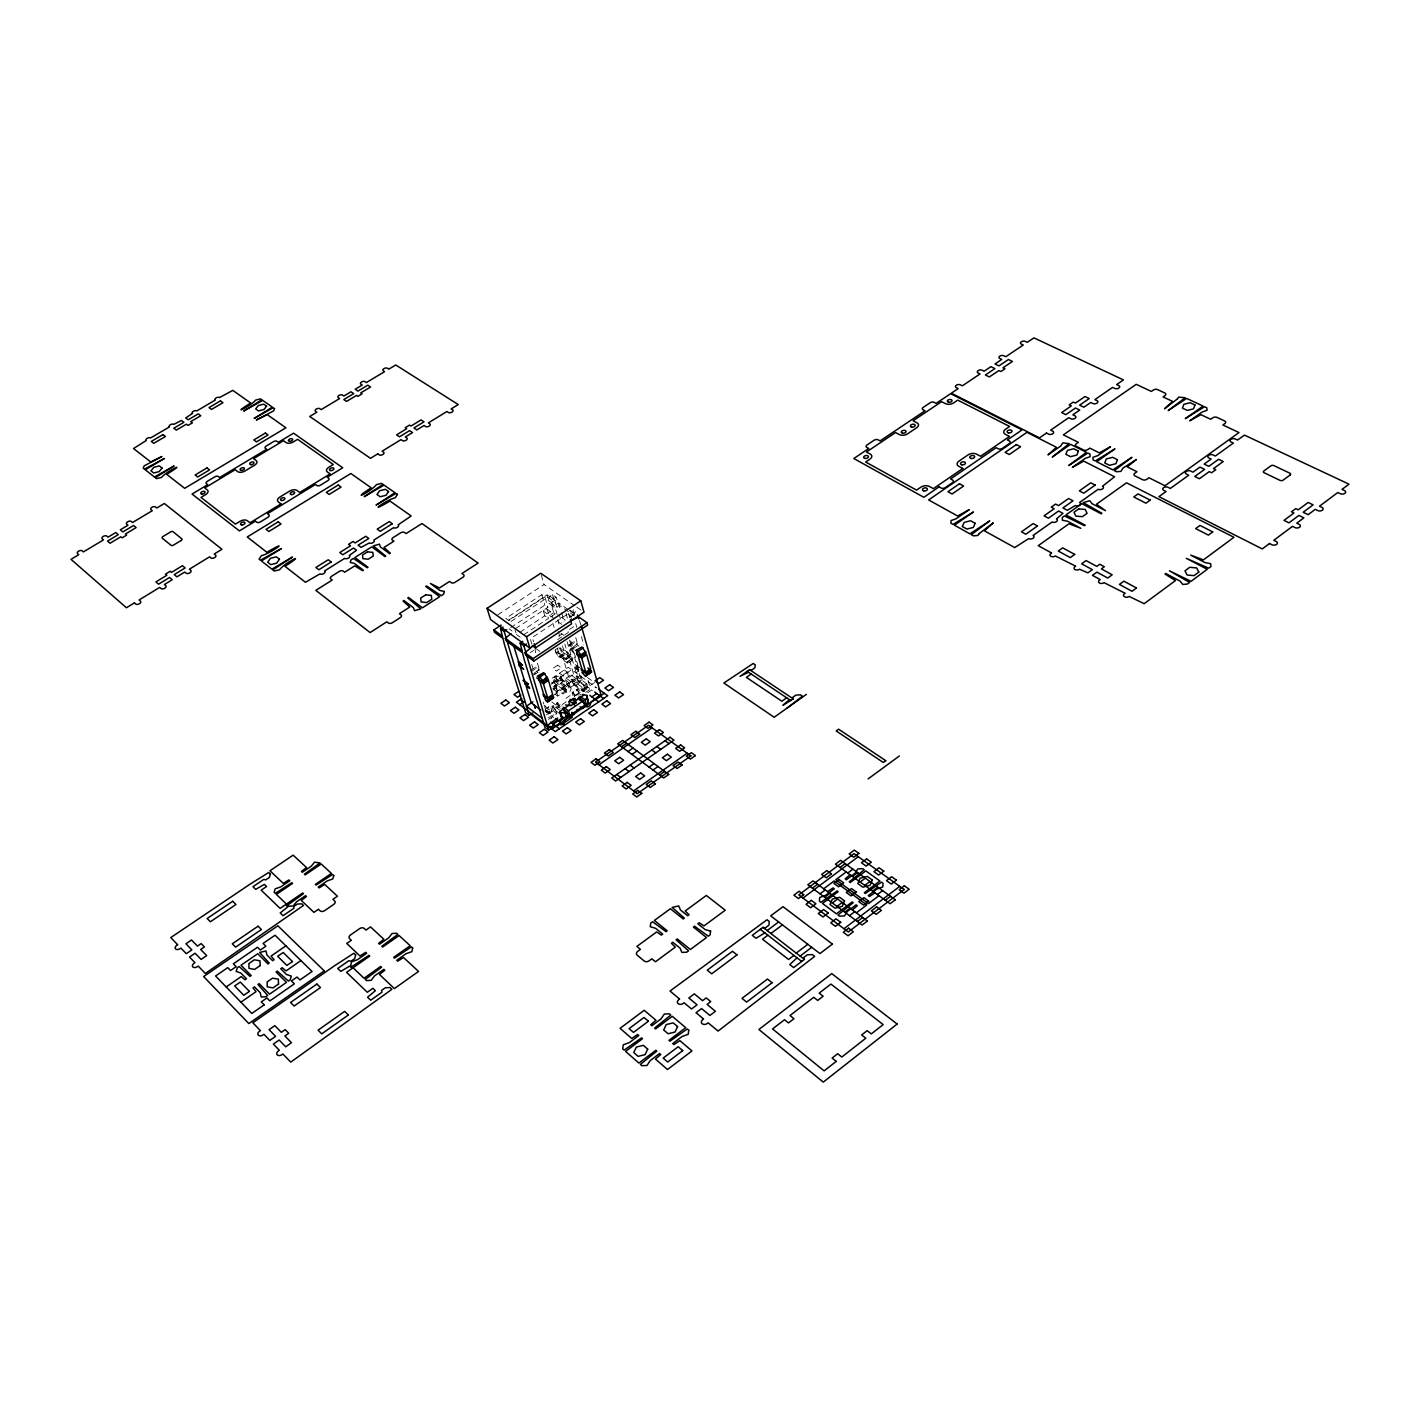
<?xml version="1.0" encoding="UTF-8"?>
<svg xmlns="http://www.w3.org/2000/svg" width="1420" height="1420" viewBox="0 0 1420 1420"><rect width="100%" height="100%" fill="white"/><g stroke="black" fill="none" stroke-linecap="round" stroke-linejoin="round"><path stroke-width="0.75" stroke-dasharray="5 3.75" d="M561.326 676.683L562.888 683.694L561.326 676.683L560.119 675.796L554.261 677.198L555.628 681.778L565.976 690.173L564.911 690.883L553.995 682.878L552.628 678.298L563.562 686.304L564.911 690.883M567.787 609.304L558.788 603.038L552.753 606.056L549.061 603.465L548.12 600.269L549.913 596.24L552.398 594.607L556.107 597.181L560.882 610.653M552.753 606.056L551.83 602.861L553.622 598.814L556.107 597.181M572.384 615.428L576.094 611.061L573.573 609.304M550.978 718.893L553.552 714.366L549.682 711.455L543.239 713.071M559.587 657.602L565.834 654.087L559.587 657.602L558.362 656.715L555.397 651.531L560.279 648.265L571.142 655.632L563.846 660.673L568.834 677.606L584.791 689.215L579.857 672.228M564.841 653.981L560.74 649.827L555.859 653.076M570.023 695.552L565.107 698.889L566.012 701.959L556.995 708.083M555.93 707.373L560.847 704.036M582.005 689.659L586.868 686.375M546.363 714.899L549.647 712.68M582.307 690.493L587.17 687.191M559.604 710.106L553.321 705.349L552.025 706.219L555.344 709.201L547.108 714.81L543.239 702.083M574.514 696.191L579.91 692.534M594.536 682.594L581.543 691.416L577.478 688.966L576.201 689.818L577.549 694.416L578.827 693.563L582.875 696.031M548.51 719.408L556.729 713.798L553.409 710.816L554.705 709.947L560.829 714.526M583.034 691.558L587.898 688.256L586.584 683.659L581.703 686.96L583.034 691.558L573.218 684.404L571.887 679.825L576.733 676.541L578.082 681.121L587.898 688.256M548.102 717.916L551.404 715.68M585.697 692.356L590.56 689.055M587.738 692.712L595.85 687.191M553.977 689.712L556.391 691.504L565.32 685.469L563.971 680.872L555.025 686.907L554.12 683.854L551.688 682.061M551.386 684.245L560.332 678.21L561.681 682.789L568.976 688.15L570.254 687.28L566.935 684.369L579.857 675.636M555.753 692.285L562.231 687.919L566.101 691.345A3.106 2.13 -53.9 0 0 569.189 691.984A3.106 2.13 -53.9 0 0 570.947 688.061L567.077 684.635L577.549 677.553L581.206 680.198L570.716 687.298M572.207 682.523L577.053 679.257M552.841 695.711L557.634 692.481L555.557 683.996L551.901 683.553M573.218 684.404L578.082 681.121M555.344 694.273L557.776 696.066L565.87 690.582M575.863 685.203L580.727 681.919M545.724 709.077L549.007 706.858L544.836 708.42M557.421 702.563L558.788 707.16L557.723 707.888L556.338 703.291L557.421 702.563L562.16 706.095M573.041 695.658L572.136 692.587L573.201 691.859L578.206 695.197M545.706 711.384L548.99 709.148L550.392 713.745L545.511 710.089M562.497 675.458L567.326 672.192M551.954 682.984L571.656 669.707M555.628 681.778L561.486 680.375L562.693 681.263M578.597 671.216L575.703 667.986L578.97 665.785M576.058 669.21L579.324 667.009M553.179 686.836L558.042 683.553L554.421 680.89M566.118 678.103L570.964 674.837M566.935 684.369L565.586 679.789L578.526 671.056M552.77 688.824L561.681 682.789M553.054 690.049L556.25 687.884L555.557 683.996M563.562 686.304L564.628 685.576L554.261 677.198M560.332 678.21L567.627 683.553L568.905 682.7L565.586 679.789M557.403 648.549L559.746 656.484L567.077 661.773L571.976 658.49L564.628 653.218L562.302 645.284M563.846 660.673L567.432 662.998L572.313 659.714L568.745 657.389L573.68 674.322L589.673 685.895L587.223 677.411M552.22 678.139L568.319 667.293L596.95 687.99M530.743 670.435L535.766 667.08L539.351 669.459L534.328 672.814M568.976 644.857L573.911 641.556L577.549 643.863L572.597 647.183L568.976 644.857L574 649.437M531.115 671.678L536.139 668.323L539.227 670.577M569.331 646.1L574.266 642.798L578.952 646.118M558.362 656.715L563.243 653.448M533.672 673.453L537.009 671.216L537.328 672.246M570.166 649.011L575.118 645.692L575.402 646.721L570.467 650.041L570.166 649.011L573.343 651.141M559.746 656.484L564.628 653.218M532.322 675.601L535.659 673.364M534.808 674.394L538.162 672.157M573.059 648.762L578.011 645.443M558.202 647.804L554.936 649.987L565.941 657.904L570.84 654.602L561.397 647.857M557.669 639.586L568.337 632.468L566.953 627.658M571.781 616.795L568.018 614.168L568.941 617.38L574.993 614.31L569.597 610.547M530.228 652.685L533.601 650.431M558.628 636.213L561.912 634.012M569.438 629.433L573.591 626.664M523.678 634.811L548.457 618.41L547.055 613.635L543.363 611.026L546.682 608.843L550.374 611.434L552.575 616.404M550.942 616.777L555.912 613.476M566.757 614.594L532.287 637.456L533.547 641.645M568.479 611.701L559.48 605.417L555.344 608.15L551.652 605.559L555.788 602.843L555.078 600.447L549.061 603.465M515.62 628.581L547.925 607.263L544.872 596.861L541.783 594.714L505.786 618.357L508.839 620.54L544.872 596.861M547.055 613.635L550.374 611.434M520.022 632.166L544.783 615.801L548.457 618.41M546.682 608.843L549.611 615.446L553.747 612.712L557.439 615.322L554.652 605.754L550.96 603.18L553.747 612.712M508.52 620.256L547.108 594.891L555.078 600.447M511.076 621.428L547.8 597.288L555.788 602.843M510.774 627.551L544.854 605.115L547.925 607.263M497.941 614.718L544.055 584.525L574.922 605.896M553.267 688.132L556.924 688.576M555.397 651.531L566.243 658.916L565.941 657.904M576.751 607.156L584.01 612.18M549.913 596.24L553.622 598.814M569.828 610.085L573.591 612.712M570.272 612.943L575.686 616.706M548.12 600.269L551.83 602.861M561.291 617.256L566.686 621.055M549.611 615.446L553.303 618.055M558.113 621.818L561.699 624.356M560.989 633.373L564.059 635.557M570.467 650.041L573.68 652.33M579.36 667.56L574.567 664.098L578.1 667.577M575.366 666.779L579.005 669.406M575.703 667.986L578.792 670.222M587.418 677.464L592.761 681.316M508.981 628.74L512.034 630.941M516.472 634.509L520.128 637.154M536.139 648.745L539.848 651.46M564.308 670.009L592.903 690.741M559.48 673.257L586.247 692.765M576.201 689.818L580.833 693.208M572.136 692.587L576.893 696.084M563.03 689.534L566.669 692.215M551.759 701.924L560.332 708.314M544.126 705.509L552.06 711.438L550.126 705.083M544.872 710.781L553.711 717.419M556.338 703.291L560.847 707M552.398 594.607L557.865 609.996M573.005 610.369L574.354 614.239M579.484 620.735L581.508 626.539M515.016 629.734L515.992 632.912M531.754 664.365L533.05 668.589M530.441 639.39L532.34 645.656M537.434 663.122L539.351 669.459M535.766 667.08L536.139 668.323M555.344 709.201L556.729 713.798M553.321 705.349L554.705 709.947M552.025 706.219L553.409 710.816M556.25 687.884L557.634 692.481M556.391 691.504L557.776 696.066M562.231 687.919L562.462 688.664A3.106 2.13 -53.9 0 0 565.55 689.303A3.106 2.13 -53.9 0 0 567.29 685.398L567.077 684.635M555.877 676.115L557.243 680.695M543.363 611.026L544.783 615.801M564.628 685.576L565.976 690.173M560.119 675.796L561.486 680.375M541.304 575.135L544.055 584.525M547.108 594.891L547.8 597.288M552.806 623.096L554.048 627.303M559.906 647.218L563.403 659.128L568.284 655.845L564.805 643.934M573.201 691.859L574.55 696.457M568.905 682.7L570.254 687.28M541.783 594.714L544.854 605.115M567.627 683.553L568.976 688.15M557.758 619.812L558.983 624.019M577.478 688.966L578.827 693.563M558.237 631.403L559.977 637.349M567.077 661.773L567.432 662.998M570.769 640.846L572.597 647.183M574.212 652.738L578.845 668.678M558.788 603.038L559.48 605.417M561.574 612.588L564.024 621.037M569.544 640.047L581.206 680.198M559.09 614.221L561.557 622.67M567.095 641.663L577.549 677.553M570.84 617.079L571.532 619.475M575.721 637.527L577.549 643.863M568.568 613.387L569.775 617.576M566.03 613.298L567.84 619.564M573.911 641.556L574.266 642.798M581.384 636.621L583.815 645.106M575.703 623.54L576.804 627.391M535.038 648.904L535.695 652.774M579.91 682.452A3.124 1.065 56 0 1 577.408 678.831M587.241 685.966A3.124 1.065 55.9 0 1 586.052 686.925M575.064 685.753A3.124 1.065 56 0 1 572.562 682.115M582.378 689.268A3.124 1.065 56 0 1 581.188 690.209M549.7 711.455A3.142 1.029 56 0 1 548.564 712.378M544.978 705.634A3.124 2.148 -53.3 0 1 544.872 707.444M564.113 688.008L559.231 691.291L562.888 693.99L567.769 690.688L564.113 688.008M557.687 665.199L552.859 668.429L556.462 671.056L561.291 667.808L557.687 665.199M570.503 656.59L565.71 659.821L569.313 662.43L574.124 659.199L570.503 656.59"/><path stroke-width="1.5" d="M577.887 698.693L586.229 704.249L587.862 703.131L587.117 695.498L582.378 694.344M587.862 703.131L587.117 695.498M562.356 708.225L566.846 711.917L568.231 716.532L562.267 717.952L561.237 716M561.024 717.029L559.853 711.402M510.969 633.639L505.325 638.325L506.07 640.722L522.01 652.384L521.282 649.987L505.325 638.325M530.689 647.946L524.992 652.703L525.737 655.099L533.831 661.028L587.667 625.066L586.992 622.67L578.756 616.937L572.704 620.007M797.028 957.825L789.751 964.553L793.638 967.588L804.394 959.405L803.72 957.506L807.305 954.808L812.329 954.577L814.672 956.37L718.076 1031.08L708.136 1022.808L707.213 1023.518A3.656 2.751 -15.9 0 1 702.154 1023.713A3.656 2.751 -15.9 0 1 702.669 1019.72L703.592 1019.01L696.031 1012.726L701.569 1008.555L709.876 1015.46L715.414 1011.271L707.089 1004.401L710.745 1001.632L706.237 997.905L702.563 1000.674L694.327 993.876L688.824 997.994L697.06 1004.81L691.54 1008.981L684.067 1002.751L683.144 1003.443A3.603 2.698 -16.4 0 1 678.156 1003.656A3.603 2.698 -16.4 0 1 678.689 999.733L679.612 999.041L670.009 991.036L767.031 919.752L769.285 921.491L768.912 925.219L765.362 927.863L762.966 927.366L752.298 935.336L756.061 938.265L764.83 932.869M536.689 677.855L542.955 682.239L547.978 678.849L543.683 672.636L537.275 676.222M576.502 653.271L581.241 656.466L586.194 653.147L581.934 646.97L575.561 650.538M852.39 909.954L857.307 905.747L856.065 904.842L847.332 911.445L844.509 915.918L839.539 916.166L837.977 915.012L853.172 902.712L852.142 901.966L836.415 913.841L822.464 903.457L838.155 891.671L837.143 890.926L820.92 902.321L819.393 901.167L819.695 897.493L825.588 895.363L834.285 888.831L833.078 887.944L827.54 891.618M789.467 699.669L782.917 705.261L793.265 698.889L792.679 697.397L795.892 695.125L800.383 694.824L802.477 696.208L787.088 708.083M850.047 874.738L845.202 878.856L846.409 879.743L855.035 873.264L857.786 868.916L862.685 868.667L864.247 869.768L849.266 881.82L850.278 882.548L865.809 870.886L879.885 881.003L864.318 892.754L865.348 893.499L881.465 882.139L883.027 883.258L882.814 886.932L876.903 889.062L868.241 895.612L869.484 896.517L875.022 892.825M545.404 699.811L547.481 701.959L553.622 697.646L553.161 696.084L548.155 699.457L543.345 695.693M547.481 701.959L553.622 697.646M581.898 672.459L585.466 676.257L591.59 671.944L587.898 667.933M585.466 676.257L591.59 671.944M559.373 721.679L564.059 718.112L563.083 717.384L554.847 722.993L551.954 726.738L546.416 726.099L557.616 718.005M843.977 928.733L899.765 886.346M857.378 921.509L862.65 917.515M885.317 900.28L890.517 896.322M796.229 953.086L807.82 944.3M793.922 955.411L788.561 959.476L762.522 939.223L767.865 935.212M849.497 915.669L854.751 911.693M877.4 894.547L882.583 890.606M856.331 912.847L866.803 904.913L834.108 880.986L823.689 888.778M878.962 895.683L868.543 903.582L835.83 879.69L846.178 871.933M800.117 956.086L811.707 947.282M837.001 906.404L842.237 902.463M864.816 885.423L869.998 881.518M844.793 912.19L850.047 908.214M872.661 891.103L877.844 887.18M832.351 902.96L837.569 899.02M860.129 882.033L865.312 878.146M767.12 930.579L778.639 921.953M820.014 893.819L825.233 889.914M847.722 873.052L852.887 869.182M770.918 933.508L782.438 924.864M824.629 897.245L829.848 893.322M852.373 876.406L857.538 872.537M812.382 888.157L817.583 884.269M840.036 867.478L845.202 863.626M802.957 898.043L858.248 856.686M868.117 778.905L899.339 755.99M806.382 694.398L774.148 717.26L723.863 683.002L753.221 663.477L755.227 664.826L754.872 667.826L751.695 670.045L749.547 669.69L739.997 676.346L748.5 672.264M786.698 697.806L781.87 701.231L746.405 677.393L751.198 674.056M633.604 790.922L687.173 753.203M659.679 774.983L664.702 771.433M649.047 767.084L654.052 763.569M653.022 770.048L658.028 766.516M628.048 751.535L633.036 748.074M631.953 754.428L636.941 750.949M621.569 746.725L626.557 743.281M599.009 764.741L652.099 727.839M240.903 1002.183L256.044 991.692L253.008 987.912L254.482 986.882L260.215 992.74L261.209 996.982L265.788 996.769L267.67 995.456L257.961 984.486L259.185 983.634L269.552 994.16L286.485 982.392L276.048 971.972L277.273 971.12L288.366 981.096L290.23 979.782L291.295 976.09L286.503 974.51L280.716 968.742L282.172 967.73L286.041 970.907L300.933 960.577M226.188 986.953L241.222 976.605L245.021 979.782L246.494 978.77L240.85 973.019L236.164 971.44L237.282 967.783L239.146 966.505L249.973 976.374L251.198 975.54L241.01 965.227L257.765 953.725L268.007 963.949L269.214 963.097L259.629 952.447L265.948 950.956L266.942 955.056L272.658 960.736L274.113 959.725L271.078 956.05L285.899 945.844M559.658 712.414L565.196 713.035L566.846 711.917M568.497 710.799L583.265 700.752L584.596 705.349L569.864 715.414L568.497 710.799L563.74 707.266M579.875 696.297L584.898 699.634L586.531 698.516M552.593 723.65L557.528 720.295M591.891 696.865L596.773 693.546M522.702 641.308L520.164 643.011L524.211 659.572L544.96 727.342L548.635 730.128L559.569 723.596A3.159 2.148 -53.3 0 0 562.71 724.2A3.159 2.148 -53.3 0 0 564.485 720.242L572.438 713.887L572.1 712.734M551.847 729.028L604.245 693.262M556.285 726.436L561.237 723.064M595.619 699.598L600.5 696.261M562.462 723.987L572.331 717.242L563.758 710.87M594.944 680.89L599.79 677.606L603.5 680.269L598.654 683.553L596.187 681.778M560.687 710.834L569.722 704.693L568.799 701.622L573.733 698.267L574.639 701.356L583.62 695.232M542.937 694.362L547.694 697.894L552.682 694.522L548.439 680.428L545.262 678.085M580.957 668.713L585.768 672.157L590.684 668.82L586.655 654.709L581.703 658.046L576.893 654.62M581.348 670.027L586.212 673.719L591.146 670.382M546.256 701.054L551.226 697.681L552.469 698.587M503.053 627.054L500.532 628.723L504.632 645.195L525.613 712.662L529.216 715.396L532.766 713M519.702 704.71L523.288 702.297M532.944 701.817L526.376 706.255L542.156 718.165M543.541 673.754L538.517 677.127L545.173 699.03M518.868 691.256L513.987 694.54L517.537 697.22L520.803 695.037M538.659 676.009L539.902 676.914L544.925 673.541M576.981 650.307L578.224 651.194L583.194 647.857M542.955 682.239L542.476 680.659L547.499 677.269M581.241 656.466L580.798 654.904L585.75 651.567M538.659 680.286L543.416 683.801L548.439 680.428M521.797 698.604L516.436 702.226L555.238 731.602L607.689 695.747L598.743 689.286M524.992 652.703L533.086 658.614L586.992 622.67M529.909 648.141L584.01 612.18L580.798 600.82L540.754 573.272L487.042 608.31L490.574 619.546L529.909 648.141L526.465 636.799L487.042 608.31M532.34 645.656L535.447 647.91L571.585 623.859L570.378 619.67M526.465 636.799L580.798 600.82M520.164 643.011L523.873 645.709L526.429 644.023M493.805 629.912L501.668 635.663L502.414 638.041L494.55 632.291L493.805 629.912L501.171 625.084M500.532 628.723L504.189 631.367L506.709 629.699M576.484 702.989L570.947 702.297L570.041 699.243M565.497 704.941L571.053 705.634L575.881 702.35L575.135 698.391M749.547 669.69L793.265 698.889M747.168 671.358L790.851 700.61M523.022 680.535L528.382 684.316L523.412 679.843M589.122 672.033L590.383 672.938M665.039 740.725L669.015 743.601M594.696 692.037L603.624 698.534M589.815 695.356L598.743 701.87M656.768 746.494L660.744 749.387M587.205 699.19L588.448 700.096M651.798 749.973L655.756 752.866M578.49 697.255L583.265 700.752M583.744 702.421L587.472 705.154L582.573 708.491L580.088 706.663M572.171 699.528L574.639 701.356M517.998 662.004L522.56 665.359L518.424 661.099L513.88 646.366M572.295 703.219L574.763 705.048M519.081 665.82L523.767 669.281L518.708 664.578M571.905 712.254L574.39 714.082L569.455 717.455L566.988 715.609M524.726 683.801L529.269 687.173L529.642 688.398L526.11 686.02L531.311 702.918L540.807 710.071M630.143 765.114L634.083 768.042M625.137 768.628L629.06 771.575M555.486 718.751L564.326 725.389M520.519 699.474L524.051 702.137M550.534 722.106L559.373 728.762M616.741 774.486L620.664 777.45M531.808 715.041L533.015 715.964M534.222 716.869L545.191 725.176M762.966 927.366L804.394 959.405M760.303 929.355L801.714 961.446M578.224 651.194L580.798 654.904M539.902 676.914L542.476 680.659M577.443 614.931L578.81 618.8M529.216 715.396L504.189 631.367M518.903 662.661L525.631 684.476M534.328 705.19L535.269 708.243M548.635 730.128L523.873 645.709M543.416 683.801L547.694 697.894M548.155 699.457L548.635 701.019M533.086 658.614L533.831 661.028M534.186 643.721L535.447 647.91M560.882 713.337L562.267 717.952M565.196 713.035L566.58 717.65M576.999 709.397L577.337 710.55L585.715 705.758A3.142 2.13 -54 0 0 588.803 706.379A3.142 2.13 -54 0 0 590.578 702.421L600.891 694.469L581.508 626.539M584.898 699.634L586.229 704.249M581.703 658.046L585.768 672.157M586.212 673.719L586.655 675.281M576.804 651.425L583.141 673.346M535.198 707.923A3.142 1.012 56.1 0 1 535.038 707.479M979.303 533.529L977.812 535.464L973.463 535.837L971.333 534.648L989.705 520.891L969.931 533.849L954.435 525.205L973.428 511.981L953.033 524.424L950.938 523.252L951.045 520.572L956.086 518.797L969.221 509.656L957.612 515.992L928.627 499.947L1026.926 432.337L1056.444 447.3L1048.013 454.879L1060.687 446.075L1062.764 442.916L1069.136 443.608L1052.291 457.062L1070.573 444.336L1086.389 452.305L1068.781 465.494L1087.844 453.033L1090.027 454.116L1090.081 456.69L1085.111 458.429L1072.402 467.34L1083.744 461.145L1114.576 476.783L1102.524 486.226A3.106 1.881 -6.8 0 1 1102.594 488.888A3.106 1.881 -6.8 0 1 1098.228 489.261L1079.591 502.485A3.106 1.899 -7.1 0 1 1079.644 505.183A3.106 1.899 -7.1 0 1 1075.277 505.555L1067.325 510.295L1062.906 507.952L1073.005 500.816L1068.585 498.509L1058.504 505.627L1055.592 504.082L1051.261 507.153L1054.172 508.697L1044.037 515.868L1048.421 518.211L1058.574 511.022L1062.976 513.365L1056.462 518.903A3.124 1.917 -7.4 0 1 1056.48 521.637A3.124 1.917 -7.4 0 1 1052.096 521.992L1033.103 535.464A3.124 1.935 -7.8 0 1 1033.103 538.233A3.124 1.935 -7.8 0 1 1028.701 538.588L1014.714 547.587L984.433 530.832L993.255 522.844L979.303 533.529M710.568 931.147L710.089 934.875L708.296 936.206L694.54 926.195L693.368 927.065L706.503 937.537L690.368 949.501L677.269 938.939L676.097 939.792L688.558 950.832L686.765 952.181L681.866 952.412L680.038 948.116L672.778 942.241L671.376 943.288L675.334 947.087L655.454 961.784L651.851 958.802L649.135 960.807A3.532 2.591 -17 0 1 644.272 961.038L637.118 955.127A3.532 2.574 -17.1 0 1 637.704 951.365L640.42 949.359L636.87 946.43L656.644 931.928L661.312 935.123L662.714 934.094L655.578 928.307L650.253 926.727L650.804 923.053L652.579 921.74L666.033 931.662L667.205 930.792L654.371 920.444L670.364 908.747L683.251 919.006L684.404 918.136L672.139 907.451L678.707 905.907L680.517 910.043L687.688 915.74L689.091 914.711L685.15 911.019L706.326 895.47L725.247 910.202L703.965 925.929L699.226 922.751L697.823 923.781L705.119 929.567L710.568 931.147M688.753 1030.228L688.238 1034.257L682.061 1036.511L672.725 1043.576L673.914 1044.587L679.843 1040.611L691.966 1050.942L667.506 1069.544L655.454 1059.071L660.779 1054.527L659.608 1053.498L650.2 1060.633L646.97 1065.497L641.893 1065.692L640.402 1064.379L656.839 1051.119L655.862 1050.267L638.911 1063.083L625.599 1051.403L642.497 1038.712L641.538 1037.878L624.143 1050.125L622.67 1048.83L623.291 1044.801L629.45 1042.546L638.822 1035.535L637.669 1034.523L631.74 1038.464L620.061 1028.329L644.218 1010.277L655.969 1020.288L650.715 1024.743L651.869 1025.737L661.17 1018.761L664.311 1014.04L669.317 1013.827L670.79 1015.087L654.602 1028.062L655.578 1028.896L672.281 1016.33L685.753 1027.689L668.98 1040.363L669.956 1041.197L687.245 1028.967L688.753 1030.228M412.688 948.01L411.8 951.666L405.96 953.761L396.748 960.257L397.724 961.162L403.529 957.506L418.545 971.44L394.387 988.586L379.477 974.475L384.784 970.286L383.808 969.381L374.525 975.913L371.099 980.368L366.466 980.581L365.242 979.409L381.536 967.233L380.72 966.47L364.017 978.238L353.065 967.765L369.715 956.104L368.934 955.358L351.858 966.612L350.651 965.458L351.627 961.784L357.45 959.707L366.68 953.246L365.739 952.341L359.934 955.962L346.728 943.448L351.326 940.271L349.533 938.567A3.426 2.343 -23.1 0 1 350.491 934.981L359.633 928.627A3.408 2.343 -22.9 0 1 364.159 928.414L365.969 930.082L370.531 926.905L383.844 939.259L378.608 943.341L379.566 944.229L388.725 937.821L392.062 933.508L396.642 933.277L397.866 934.395L381.802 946.323L382.601 947.069L399.091 935.531L410.202 945.738L393.659 957.382L394.476 958.127L411.445 946.874L412.688 948.01M355.674 954.968L354.716 958.624L351.024 961.216L348.876 960.701L337.747 968.476L340.764 971.369L349.728 966.115L352.142 968.422L346.569 972.327L367.301 992.278L372.91 988.302L375.377 990.681L367.567 997.231L370.673 1000.23L381.927 992.243L381.607 990.397L385.352 987.752L390.021 987.539L391.885 989.332L290.745 1062.124L282.917 1053.995L281.959 1054.669A3.585 2.52 -26.3 0 1 277.255 1054.865A3.585 2.52 -26.3 0 1 278.373 1050.942L279.332 1050.267L273.385 1044.091L279.154 1040.026L285.704 1046.806L291.473 1042.724L284.905 1035.979L288.739 1033.281L285.171 1029.624L281.337 1032.304L274.823 1025.63L269.09 1029.642L275.586 1036.351L269.818 1040.399L263.942 1034.293L262.984 1034.967A3.55 2.467 -26.3 0 1 258.333 1035.144A3.55 2.467 -26.3 0 1 259.452 1031.31L260.41 1030.636L252.849 1022.773L334.765 965.6L353.864 953.246L355.674 954.968M444.3 591.483L443.59 594.181L441.247 595.69L426.497 585.963L425.716 586.46L439.667 596.702L422.414 607.831L408.552 597.483L407.753 597.98L420.852 608.843L414.516 610.689L413.415 607.671L403.848 600.5L403.049 600.997L409.705 607.068L399.446 613.671L401.043 614.878A2.964 1.793 -18.9 0 1 400.28 617.611L392.346 622.723A2.964 1.793 -19 0 1 388.37 623.025L386.79 621.818L370.087 632.557L315.844 590.365L332.245 580.034L330.753 578.881A2.876 1.686 -19.5 0 1 331.588 576.272L339.344 571.39A2.876 1.686 -19.3 0 1 343.178 571.071L344.687 572.207L354.752 565.87L362.615 570.698L363.378 570.201L354.29 563.385L350.225 562.48L351.042 559.888L353.349 558.433L367.248 567.751L368.029 567.272L354.876 557.474L371.756 546.86L384.98 556.569L385.743 556.09L373.3 545.901L379.389 544.144L380.4 546.948L389.595 553.658L390.358 553.179L383.968 547.463L393.89 541.215L392.364 540.115A2.84 1.668 -18.3 0 1 393.109 537.577L400.706 532.802A2.84 1.651 -18.2 0 1 404.522 532.465L406.067 533.565L421.953 523.554L478.096 563.083L461.926 573.485L463.559 574.656A2.929 1.757 -17.6 0 1 462.867 577.301L455.11 582.289A2.929 1.757 -17.8 0 1 451.169 582.626L449.536 581.454L439.454 587.951L430.384 583.46L440.04 590.525L444.3 591.483M333.753 875.536L332.795 878.944L327.168 880.933L318.204 887.056L319.092 887.89L324.736 884.447L337.427 896.215L332.919 899.322L334.658 900.937A3.372 2.272 -23 0 1 333.7 904.433L324.63 910.646A3.372 2.272 -23.3 0 1 320.174 910.877L318.435 909.244L313.909 912.368L301.306 900.44L306.489 896.499L305.584 895.665L296.549 901.824L293.159 905.995L288.721 906.226L287.603 905.143L303.489 893.677L302.744 892.985L286.467 904.078L276.367 894.405L292.591 883.4L291.863 882.707L275.249 893.34L274.131 892.275L275.178 888.849L280.787 886.861L289.786 880.755L288.899 879.938L283.272 883.364L269.977 870.762L293.141 855.159L306.56 867.584L301.448 871.436L302.318 872.27L311.246 866.218L314.565 862.171L320.068 862.952L304.395 874.205L305.14 874.897L321.204 863.999L331.464 873.424L315.346 884.394L316.092 885.086L332.599 874.471L333.753 875.536M397.44 494.444L395.221 497.816C385.796 499.911 364.887 515.797 390.003 501.065L411.179 515.975L398.132 524.85A2.822 1.633 -18.2 0 1 397.387 527.352A2.822 1.633 -18.2 0 1 393.589 527.69L373.833 540.079A2.84 1.651 -18.7 0 1 373.052 542.617A2.84 1.651 -18.7 0 1 369.253 542.955L361.106 547.375L358.106 545.156L368.792 538.464L365.792 536.263L355.106 542.955L353.118 541.481L348.539 544.339L350.527 545.812L339.788 552.54L342.77 554.759L353.509 548.031L356.509 550.268L349.338 555.451A2.858 1.668 -19.1 0 1 348.521 558.024A2.858 1.668 -19.1 0 1 344.723 558.344L324.63 570.947A2.876 1.686 -19.6 0 1 323.778 573.556A2.876 1.686 -19.6 0 1 319.961 573.875L305.46 582.289L285.012 566.367C308.974 550.783 285.083 562.302 279.58 569.757L274.255 571.035L272.817 569.917L292.449 557.03L271.859 569.154L261.404 560.953L281.444 548.546L260.446 560.208L259.043 559.09L261.475 555.61C271.078 553.445 292.627 537.239 266.871 552.273L247.24 536.991L350.846 473.499L371.206 487.823C348.255 502.662 371.152 491.746 376.406 484.628L381.572 483.368L383.045 484.397L364.212 496.698L384.039 485.09L394.955 492.704L376.052 505.112L395.949 493.397L397.44 494.444M270.386 874.063L269.356 877.436L265.771 879.867L263.765 879.424L252.955 886.701L255.706 889.346L264.368 884.394L266.587 886.506L261.173 890.162L280.113 908.392L285.562 904.682L287.816 906.847L280.202 912.971L283.024 915.705L293.958 908.25L293.727 906.546L297.348 904.061L301.768 903.83L303.489 905.445L205.35 973.481L198.214 966.079L197.273 966.7A3.443 2.29 -26.1 0 1 192.836 966.913A3.443 2.29 -26.1 0 1 194.007 963.31L194.948 962.671L189.517 957.044L195.108 953.246L201.09 959.423L206.681 955.624L200.681 949.447L204.409 946.927L201.143 943.59L197.433 946.11L191.487 940.005L185.931 943.768L191.86 949.891L186.268 953.672L180.89 948.098L179.967 948.72A3.408 2.254 -26 0 1 175.565 948.933A3.408 2.254 -26 0 1 176.754 945.383L177.695 944.761L170.773 937.573L250.222 884.056L268.735 872.484L270.386 874.063M1194.966 404.984L1193.545 408.836L1187.28 410.398L1182.452 408.126L1183.872 404.292L1190.12 402.73L1194.966 404.984M274.539 408.64L273.705 410.841L256.363 420L267.279 414.658L285.917 427.793L184.671 488.32L166.726 474.351C189.73 460.062 167.116 470.677 161.525 477.44L156.555 478.664L155.295 477.67L174.11 465.92L154.443 477.013L145.266 469.789L164.436 458.465L144.432 469.132L143.189 468.156L144.148 465.884L161.915 456.53L150.786 461.961L133.516 448.525L146.242 440.519A2.627 1.385 -20.5 0 1 147.201 438.301A2.627 1.385 -20.5 0 1 150.609 437.946L169.459 426.905A2.609 1.367 -20.2 0 1 170.382 424.722A2.609 1.367 -20.2 0 1 173.79 424.385L181.405 420.462L183.908 422.308L173.808 428.236L176.293 430.1L186.41 424.172L188.079 425.396L192.41 422.858L190.724 421.633L200.788 415.723L198.267 413.877L188.221 419.77L185.718 417.942L192.481 413.415A2.591 1.367 -19.8 0 1 193.386 411.25A2.591 1.367 -19.8 0 1 196.776 410.912L215.325 400.032A2.591 1.349 -19.5 0 1 216.195 397.884A2.591 1.349 -19.5 0 1 219.585 397.547L232.773 390.376L250.719 403.014C228.638 416.646 250.364 406.546 255.706 400.067L260.552 398.878L261.848 399.783L243.761 411.037L262.718 400.404L272.338 407.114L254.18 418.438L273.208 407.717L274.539 408.64M1117.451 459.725L1115.889 463.719L1109.517 465.316L1104.742 462.92L1106.322 458.926L1112.659 457.329L1117.451 459.725M1078.437 451.134L1076.821 455.074L1070.503 456.672L1065.834 454.293L1067.467 450.353L1073.751 448.773L1078.437 451.134M872.288 879.992L870.034 885.37L862.792 887.163L857.84 883.559L860.112 878.199L867.318 876.424L872.288 879.992M844.545 900.919L842.22 906.368L834.942 908.161L830.025 904.504L832.368 899.073L839.61 897.28L844.545 900.919M975.167 523.288L973.339 527.441L966.913 529.057L962.334 526.518L964.18 522.365L970.588 520.75L975.167 523.288M677.571 1026.589L675.05 1032.038L668.092 1033.742L663.69 1029.997L666.246 1024.565L673.169 1022.861L677.571 1026.589M647.697 1049.131L645.088 1054.652L638.095 1056.356L633.746 1052.557L636.355 1047.055L643.331 1045.333L647.697 1049.131M1177.411 398.878L1164.506 408.8L1172.583 401.398L1163.033 396.908L1165.074 395.488A3 1.739 -6.2 0 0 1164.915 393.038L1157.619 389.63A3 1.722 -6.4 0 0 1153.395 390.021L1151.371 391.441L1136.213 384.323L1063.349 434.857L1078.33 442.348L1076.236 443.821A3.017 1.793 -7.3 0 0 1076.289 446.359L1083.478 449.98A3.035 1.81 -7.2 0 0 1087.755 449.608L1089.85 448.134L1099.293 452.856L1110.564 446.696L1097.944 455.572L1092.974 457.293L1093.045 459.885L1095.228 460.985L1114.948 448.88L1096.684 461.731L1112.854 469.896L1131.918 457.311L1114.345 470.641L1116.564 471.759L1120.912 471.387L1122.954 468.121L1136.373 459.512L1127.267 466.878L1136.958 471.724L1134.846 473.233A3.106 1.864 -6.2 0 0 1134.97 475.877L1142.479 479.658A3.106 1.881 -6.1 0 0 1146.881 479.285L1148.993 477.759L1164.968 485.764L1239.003 432.567L1222.869 424.988L1224.928 423.515A3.088 1.81 -5.2 0 0 1224.679 420.977L1217.064 417.427A3.071 1.793 -5.3 0 0 1212.751 417.817L1210.692 419.273L1200.876 414.675L1189.782 420.764L1202.119 412.031L1207.035 410.309L1206.822 407.806L1204.568 406.759L1185.292 418.634L1203.059 406.067L1186.658 398.434L1168.198 410.558L1185.185 397.742L1178.706 397.103L1177.411 398.878M388.583 491.568L386.009 495.296L380.205 496.752L376.992 494.497L379.584 490.77L385.37 489.314L388.583 491.568M279.474 559.231L276.687 563.136L270.776 564.628L267.67 562.213L270.474 558.308L276.367 556.817L279.474 559.231M266.534 406.155L263.942 409.528L258.493 410.912L255.671 408.924L258.28 405.552L263.694 404.167L266.534 406.155M162.04 468.05L159.235 471.582L153.697 472.984L150.981 470.854L153.786 467.322L159.306 465.92L162.04 468.05M897.156 1024.033L823.263 1082.129L758.884 1029.482L831.747 973.623L897.156 1024.033M836.238 1061.397L824.132 1070.875L772.551 1028.932L784.514 1019.737L788.473 1022.932L793.975 1018.69L790.017 1015.513L813.731 997.301L817.707 1000.425L823.156 996.236L819.18 993.112L830.931 984.078L883.169 1024.583L871.294 1033.902L867.141 1030.654L861.638 1034.967L865.792 1038.215L841.811 1057.03L837.676 1053.729L832.12 1058.078L836.238 1061.397M682.736 1050.605L667.702 1062.018L663.175 1058.113L678.192 1046.717L682.736 1050.605M772.107 982.729L746.618 1002.094L742.003 998.349L767.457 979.055L772.107 982.729M848.592 928.201L843.303 932.23L848.042 935.78L853.331 931.751L848.592 928.201M876.619 906.883L871.383 910.877L876.158 914.356L881.394 910.38L876.619 906.883M904.345 885.814L899.179 889.754L903.972 893.18L909.155 889.24L904.345 885.814M832.386 944.105L819.926 953.583L770.687 915.865L783.023 906.67L832.386 944.105M904.167 889.488L848.308 931.981L798.768 894.919L854.023 853.668L904.167 889.488M867.407 921.03L862.135 925.041L807.82 884.784L813.021 880.897L867.407 921.03M895.31 899.783L890.091 903.741L835.457 864.159L840.604 860.325L895.31 899.783M840.729 922.325L835.439 926.337L830.753 922.822L836.025 918.829L840.729 922.325M868.703 901.114L863.484 905.072L858.763 901.629L863.981 897.671L868.703 901.114M896.393 880.134L891.227 884.056L886.488 880.648L891.636 876.743L896.393 880.134M828.25 913.007L822.979 916.983L818.328 913.504L823.6 909.545L828.25 913.007M856.153 891.955L850.953 895.896L846.267 892.47L851.485 888.547L856.153 891.955M883.772 871.134L878.607 875.022L873.921 871.667L879.069 867.78L883.772 871.134M648.39 1021.246L633.48 1032.411L629.096 1028.63L643.988 1017.483L648.39 1021.246M736.998 954.879L711.722 973.8L707.249 970.18L732.489 951.293L736.998 954.879M811.299 900.351L806.045 904.291L810.642 907.735L815.897 903.794L811.299 900.351M839.096 879.512L833.913 883.417L838.528 886.79L843.728 882.903L839.096 879.512M866.608 858.905L861.478 862.756L866.129 866.076L871.276 862.224L866.608 858.905M1269.48 543.523L1262.256 548.919L1158.951 496.645L1166.069 491.515L1163.761 490.361A3.142 1.899 -5.7 0 1 1163.601 487.663A3.142 1.899 -5.7 0 1 1168.021 487.291L1170.329 488.445L1188.717 475.203L1186.41 474.067A3.142 1.881 -5.4 0 1 1186.215 471.422A3.142 1.881 -5.4 0 1 1190.634 471.032L1192.942 472.168L1199.971 467.109L1204.604 469.381L1194.753 476.463L1199.385 478.753L1209.236 471.635L1211.58 472.771L1215.786 469.736L1213.461 468.6L1223.241 461.535L1218.591 459.281L1208.81 466.346L1204.16 464.091L1211.153 459.05L1208.846 457.932A3.124 1.864 -5.1 0 1 1208.615 455.323A3.124 1.864 -5.1 0 1 1213.017 454.933L1215.342 456.051L1233.394 443.058L1231.069 441.957A3.124 1.846 -4.9 0 1 1230.82 439.366A3.124 1.846 -4.9 0 1 1235.205 438.975L1237.53 440.058L1244.435 435.106L1349 484.167L1342.006 489.385L1344.509 490.574A3.266 1.97 -2.8 0 1 1344.918 493.326A3.266 1.97 -2.8 0 1 1340.303 493.716L1337.8 492.527L1319.499 506.195L1321.984 507.384A3.284 1.988 -3.1 0 1 1322.375 510.188A3.284 1.988 -3.1 0 1 1317.742 510.561L1315.257 509.354L1308.157 514.661L1303.187 512.247L1313.109 504.846L1308.157 502.449L1298.235 509.833L1295.768 508.626L1291.508 511.786L1293.975 512.993L1283.999 520.412L1288.952 522.844L1298.927 515.407L1303.897 517.838L1296.762 523.163L1299.247 524.388A3.284 2.006 -3.3 0 1 1299.602 527.21A3.284 2.006 -3.3 0 1 1294.969 527.583L1292.484 526.359L1273.811 540.292L1276.296 541.535A3.301 2.041 -3.5 0 1 1276.615 544.392A3.301 2.041 -3.5 0 1 1271.965 544.765L1269.48 543.523M803.667 894.671L798.43 898.576L793.886 895.168L799.105 891.263L803.667 894.671M831.428 873.921L826.245 877.791L821.665 874.436L826.848 870.584L831.428 873.921M858.887 853.402L853.775 857.236L849.16 853.935L854.29 850.118L858.887 853.402M1198.817 572.082L1194.043 575.632L1187.102 575.011L1184.972 570.84L1189.747 567.308L1196.669 567.929L1198.817 572.082M1189.552 582.413L1187.333 584.064L1182.682 584.419L1180.144 581.17L1165.749 573.503L1165.004 574.053L1175.458 580.567L1144.165 603.695L1129.131 596.418A3.266 2.077 -5.7 0 1 1124.516 596.773A3.266 2.077 -5.7 0 1 1124.391 593.826L1125.137 593.276L1104.085 582.679A3.231 2.041 -6.3 0 1 1099.524 583.034A3.231 2.041 -6.3 0 1 1099.435 580.141L1100.18 579.591L1092.477 575.366L1096.932 572.136L1107.742 578.047L1112.197 574.798L1101.388 568.905L1104.334 566.757L1099.737 564.255L1096.772 566.403L1086.069 560.58L1081.632 563.793L1092.317 569.633L1087.88 572.846L1079.502 569.207A3.195 2.023 -6.8 0 1 1074.993 569.562A3.195 2.023 -6.8 0 1 1074.94 566.704L1075.668 566.172L1055.344 555.966A3.159 1.988 -7.3 0 1 1050.889 556.321A3.159 1.988 -7.3 0 1 1050.871 553.516L1051.599 552.984L1038.251 545.67L1068.994 523.785L1080.869 528.311L1067.485 521.175L1062.337 520.235L1062.302 517.501L1064.467 515.957L1084.507 525.702L1085.235 525.187L1065.923 514.928L1081.809 503.656L1101.174 513.791L1101.902 513.277L1083.247 502.627L1089.779 500.728L1092.069 503.674L1105.505 510.685L1096.471 504.207L1126.504 482.818L1233.944 537.292L1203.414 559.888L1190.723 555.114L1205.172 562.639L1210.674 563.669L1210.923 566.562L1208.722 568.195L1186.321 558.344L1207.248 569.278L1191.043 581.312L1169.423 570.787L1189.552 582.413M1136.461 587.986L1131.988 591.27L1119.421 584.419L1123.894 581.153L1136.461 587.986M1212.716 531.914L1208.384 535.109L1195.676 528.595L1199.989 525.435L1212.716 531.914M1290.123 475.008L1283.13 480.155A2.148 1.278 -3.9 0 1 1280.112 480.404L1264.084 472.718A2.13 1.26 -4.2 0 1 1263.889 470.943L1270.864 465.849A2.13 1.26 -4.1 0 1 1273.864 465.582L1289.91 473.215A2.13 1.278 -3.8 0 1 1290.123 475.008M885.76 760.676L883.311 762.487L836.202 730.963L838.634 729.205L885.76 760.676M1074.709 554.403L1070.272 557.598L1058.273 551.049L1062.693 547.871L1074.709 554.403M1150.218 500.106L1145.922 503.195L1133.764 496.982L1138.041 493.911L1150.218 500.106M1078.721 508.928L1074.017 512.265L1075.845 516.134L1082.377 516.667L1087.081 513.33L1085.235 509.443L1078.721 508.928M1037.505 525.95L1025.79 534.24L1021.424 531.843L1033.121 523.59L1037.505 525.95M1095.193 485.09L1083.762 493.184L1079.36 490.894L1090.773 482.818L1095.193 485.09M348.361 1014.981L321.736 1033.849L318.08 1030.174L344.669 1011.359L348.361 1014.981M641.804 793.407L636.71 796.993L632.734 793.975L637.811 790.39L641.804 793.407M655.294 783.893L650.236 787.461L646.242 784.461L651.283 780.893L655.294 783.893M668.731 774.415L663.708 777.965L617.7 743.867L622.67 740.423L668.731 774.415M682.097 764.972L677.091 768.504L673.062 765.558L678.068 762.025L682.097 764.972M695.392 755.582L690.422 759.096L686.375 756.168L691.345 752.671L695.392 755.582M690.883 755.884L637.26 793.691L595.477 762.061L648.514 725.265L690.883 755.884M627.214 782.402L622.155 785.952L626.113 788.952L631.172 785.384L627.214 782.402M640.668 772.959L635.628 776.491L639.603 779.473L644.644 775.923L640.668 772.959M667.365 754.233L662.377 757.73L666.37 760.659L671.358 757.144L667.365 754.233M680.624 744.932L675.654 748.411L679.665 751.322L684.635 747.825L680.624 744.932M316.908 984.06L290.567 1002.467L294.1 1006.034L320.476 987.574L316.908 984.06M669.991 737.264L611.701 778.018L615.606 780.982L673.967 740.139L669.991 737.264M264.173 1004.863L251.819 1013.454L215.574 975.984L227.75 967.641L230.537 970.499L236.164 966.647L233.359 963.807L257.517 947.246L260.339 950.051L265.895 946.235L263.073 943.448L275.054 935.23L312.08 971.493L299.957 979.942L297.011 977.049L291.402 980.954L294.33 983.865L269.853 1000.905L266.942 997.958L261.28 1001.899L264.173 1004.863M606.358 766.64L601.317 770.137L605.204 773.083L610.245 769.569L606.358 766.64M619.723 757.339L614.718 760.818L618.605 763.729L623.628 760.232L619.723 757.339M646.278 738.844L641.325 742.305L645.248 745.163L650.2 741.702L646.278 738.844M659.466 729.667L654.531 733.11L658.454 735.95L663.406 732.507L659.466 729.667M324.275 970.925L248.82 1023.571L203.628 976.552L277.858 925.787L324.275 970.925M596.063 758.866L591.039 762.345L594.891 765.273L599.914 761.777L596.063 758.866M609.411 749.618L604.405 753.079L608.275 755.972L613.262 752.511L609.411 749.618M635.894 731.264L630.941 734.69L634.829 737.53L639.781 734.104L635.894 731.264M649.029 722.141L644.112 725.567L647.999 728.389L652.934 724.963L649.029 722.141M278.533 984.06L272.995 987.912L267.279 986.847L267.102 981.966L272.622 978.149L278.338 979.179L278.533 984.06M1046.487 433.047L1039.493 437.875L951.329 393.198L958.198 388.583L956.228 387.607A2.876 1.651 -9.4 0 1 956.317 385.228A2.876 1.651 -9.4 0 1 960.346 384.855L962.316 385.832L980.066 373.939L978.096 372.963A2.858 1.633 -9.1 0 1 978.167 370.62A2.858 1.633 -9.1 0 1 982.178 370.23L984.149 371.206L990.947 366.662L994.905 368.596L985.391 374.986L989.367 376.939L998.881 370.549L1000.887 371.525L1004.952 368.792L1002.964 367.815L1012.424 361.461L1008.431 359.526L998.97 365.881L994.994 363.946L1001.757 359.42L999.769 358.461A2.858 1.615 -8.8 0 1 999.822 356.154A2.858 1.615 -8.8 0 1 1003.816 355.745L1005.804 356.704L1023.252 345.024L1021.264 344.066A2.84 1.597 -8.5 0 1 1021.282 341.794A2.84 1.597 -8.5 0 1 1025.275 341.386L1027.264 342.327L1033.938 337.871L1123.415 379.903L1116.652 384.571L1118.782 385.583A2.964 1.704 -7 0 1 1118.889 388.015A2.964 1.704 -7 0 1 1114.718 388.405L1112.57 387.394L1094.856 399.641L1096.968 400.653A2.982 1.722 -7.2 0 1 1097.056 403.102A2.982 1.722 -7.2 0 1 1092.868 403.493L1090.737 402.481L1083.868 407.22L1079.644 405.144L1089.229 398.541L1085.004 396.499L1075.419 403.102L1073.307 402.073L1069.189 404.913L1071.301 405.925L1061.645 412.581L1065.87 414.658L1075.508 408.002L1079.75 410.06L1072.863 414.817L1074.976 415.865A2.982 1.739 -7.5 0 1 1075.029 418.35A2.982 1.739 -7.5 0 1 1070.822 418.74L1068.71 417.693L1050.658 430.154L1052.77 431.218A2.982 1.757 -7.8 0 1 1052.788 433.721A2.982 1.757 -7.8 0 1 1048.581 434.112L1046.487 433.047M249.405 991.391L243.743 995.296L234.655 985.959L240.299 982.072L249.405 991.391M292.467 961.588L286.875 965.44L277.663 956.334L283.219 952.5L292.467 961.588M260.126 965.6L254.642 969.398L248.997 968.369L248.855 963.577L254.34 959.796L259.984 960.807L260.126 965.6M959.476 483.776L947.939 491.728L952.074 493.983L963.612 486.013L959.476 483.776M1016.383 444.584L1005.094 452.359L1009.265 454.524L1020.554 446.732L1016.383 444.584M962.813 468.458L933.384 488.657L929.301 486.421A5.999 3.639 -9.7 0 0 920.906 487.166L916.574 490.131L865.65 462.015L869.945 459.139A5.84 3.479 -10.7 0 0 870.336 454.116L866.466 452.004L895.505 432.532L899.41 434.609A5.822 3.408 -10.2 0 0 907.558 433.863L916.681 427.722A5.804 3.408 -10 0 0 916.965 422.823L913.06 420.764L941.584 401.665L945.507 403.67A5.769 3.337 -9.5 0 0 953.619 402.907L957.755 400.12L1009.62 426.461L1005.431 429.337A5.928 3.497 -8.5 0 0 1005.36 434.307L1009.496 436.437L980.599 456.264L976.481 454.098A5.964 3.55 -9 0 0 968.138 454.844L958.908 461.163A5.964 3.568 -9.1 0 0 958.713 466.275L962.813 468.458M939.046 486.865L923.852 497.302L853.793 458.518L868.774 448.489L866.839 447.442A2.911 1.722 -10.7 0 1 867.034 444.957L874.134 440.218A2.911 1.722 -10.6 0 1 878.181 439.845L880.116 440.892L925.023 410.806L923.071 409.794A2.893 1.668 -9.8 0 1 923.213 407.38L930.135 402.748A2.876 1.668 -9.7 0 1 934.182 402.357L936.135 403.369L950.637 393.659L1022.063 429.87L1007.366 439.969L1009.442 441.034A2.982 1.757 -8.5 0 1 1009.407 443.537L1002.36 448.383A2.982 1.775 -8.6 0 1 998.171 448.773L996.112 447.69L950.566 478.966L952.625 480.066A3 1.81 -9.3 0 1 952.518 482.658L945.312 487.61A3 1.81 -9.4 0 1 941.105 487.983L939.046 486.865M554.173 736.767L549.185 740.175L552.913 743.015L557.9 739.589L554.173 736.767M567.414 727.715L562.462 731.105L566.189 733.909L571.142 730.519L567.414 727.715M580.602 718.697L575.668 722.07L579.395 724.857L584.348 721.484L580.602 718.697M593.702 709.734L588.803 713.088L592.548 715.857L597.465 712.485L593.702 709.734M606.766 700.805L601.867 704.142L605.648 706.894L610.529 703.539L606.766 700.805M619.741 691.913L614.878 695.25L618.659 697.966L623.54 694.628L619.741 691.913M544.322 729.294L539.351 732.667L543.043 735.471L548.014 732.081L544.322 729.294M609.73 684.724L604.867 688.025L608.612 690.723L613.476 687.404L609.73 684.724M258.067 926.213L232.276 943.803L235.596 947.14L261.422 929.514L258.067 926.213M534.559 721.875L529.607 725.229L533.263 728.016L538.216 724.644L534.559 721.875M524.903 714.526L519.951 717.863L523.572 720.615L528.506 717.278L524.903 714.526M515.318 707.249L510.384 710.568L513.969 713.284L518.903 709.965L515.318 707.249M232.685 901.274L207.142 918.509L210.373 921.757L235.968 904.487L232.685 901.274M505.822 700.024L500.905 703.326L504.455 706.024L509.372 702.722L505.822 700.024M425.752 594.82L420.657 598.086L421.119 601.956L426.692 602.559L431.786 599.275L431.307 595.406L425.752 594.82M367.531 551.847L362.544 554.989L362.881 558.663L368.224 559.214L373.229 556.054L372.874 552.38L367.531 551.847M331.215 562L318.825 569.757L315.879 567.485L328.251 559.764L331.215 562M392.31 523.731L380.205 531.328L377.188 529.145L389.275 521.566L392.31 523.731M134.385 602.897L126.433 607.76L71 559.338L78.757 554.688L77.514 553.605A2.769 1.526 -22.3 0 1 78.597 551.155A2.769 1.526 -22.3 0 1 82.165 550.836L83.407 551.901L103.465 539.902L102.204 538.837A2.769 1.509 -21.9 0 1 103.269 536.405A2.769 1.509 -21.9 0 1 106.819 536.085L108.08 537.133L115.748 532.553L118.268 534.666L107.529 541.109L110.05 543.239L120.806 536.778L122.067 537.843L126.682 535.074L125.404 534.026L136.107 527.601L133.551 525.506L122.865 531.914L120.327 529.802L127.96 525.24L126.699 524.193A2.751 1.491 -21.5 0 1 127.711 521.779A2.751 1.491 -21.5 0 1 131.261 521.459L132.539 522.507L152.26 510.703L150.981 509.673A2.733 1.491 -21.1 0 1 151.976 507.277A2.733 1.491 -21.1 0 1 155.508 506.958L156.803 507.987L164.329 503.479L221.928 549.291L214.225 554.013L215.591 555.096A2.822 1.597 -20.8 0 1 214.633 557.616A2.822 1.597 -20.8 0 1 210.941 557.936L209.574 556.835L189.41 569.189L190.759 570.308A2.84 1.615 -21.3 0 1 189.783 572.863A2.84 1.615 -21.3 0 1 186.091 573.183L184.724 572.065L176.914 576.84L174.234 574.603L185.15 567.929L182.452 565.71L171.536 572.366L170.205 571.266L165.519 574.124L166.85 575.242L155.898 581.934L158.561 584.188L169.53 577.478L172.228 579.715L164.383 584.525L165.732 585.644A2.858 1.615 -21.7 0 1 164.702 588.235A2.858 1.615 -21.7 0 1 161.01 588.537L159.661 587.401L139.142 599.968L140.474 601.121A2.876 1.633 -22.1 0 1 139.426 603.731A2.876 1.633 -22.1 0 1 135.716 604.033L134.385 602.897M377.755 453.867L370.46 458.323L309.72 416.468L316.873 412.19L315.506 411.25A2.627 1.42 -18.4 0 1 316.287 409.049A2.627 1.42 -18.4 0 1 319.802 408.694L321.151 409.617L339.646 398.558L338.262 397.635A2.627 1.402 -18.1 0 1 339.025 395.452A2.627 1.402 -18.1 0 1 342.504 395.097L343.889 396.02L350.953 391.796L353.704 393.624L343.8 399.552L346.569 401.398L356.473 395.452L357.858 396.358L362.1 393.819L360.715 392.914L370.584 386.986L367.798 385.175L357.946 391.086L355.177 389.257L362.224 385.051L360.84 384.145A2.609 1.402 -17.7 0 1 361.567 381.98A2.609 1.402 -17.7 0 1 365.046 381.625L366.431 382.53L384.625 371.632L383.24 370.744A2.591 1.385 -17.4 0 1 383.933 368.614A2.591 1.385 -17.4 0 1 387.411 368.241L388.814 369.129L395.754 364.976L458.252 404.576L451.152 408.924L452.643 409.865A2.68 1.473 -16.8 0 1 451.986 412.12A2.68 1.473 -16.8 0 1 448.383 412.474L446.892 411.534L428.343 422.894L429.816 423.852A2.698 1.491 -17.2 0 1 429.142 426.142A2.698 1.491 -17.2 0 1 425.503 426.479L424.03 425.521L416.859 429.923L413.93 427.988L423.959 421.846L421.03 419.93L411.001 426.053L409.546 425.095L405.233 427.722L406.688 428.698L396.606 434.857L399.517 436.792L409.617 430.633L412.545 432.567L405.321 436.969L406.794 437.946A2.698 1.509 -17.6 0 1 406.084 440.253A2.698 1.509 -17.6 0 1 402.464 440.608L400.99 439.632L382.14 451.187L383.577 452.181A2.716 1.509 -17.9 0 1 382.85 454.506A2.716 1.509 -17.9 0 1 379.211 454.861L377.755 453.867M278.196 521.868L266.055 529.323L268.859 531.471L281.018 523.998L278.196 521.868M338.191 485.054L326.298 492.367L329.156 494.426L341.066 487.113L338.191 485.054M281 503.905L250.044 522.808L247.293 520.696A5.556 3.124 -20.2 0 0 239.998 521.353L235.436 524.122L201.001 497.408L205.51 494.71A5.431 2.982 -20.4 0 0 207.355 489.971L204.728 487.947L235.152 469.7L237.814 471.688A5.396 2.946 -19.7 0 0 244.914 471.014L254.499 465.245A5.378 2.929 -19.6 0 0 256.239 460.63L253.559 458.66L283.467 440.715L286.183 442.632A5.325 2.911 -19 0 0 293.265 441.939L297.614 439.33L333.274 464.5L328.872 467.198A5.449 3.035 -18.7 0 0 327.292 471.901L330.114 473.907L299.709 492.491L296.904 490.433A5.485 3.071 -19.3 0 0 289.627 491.107L279.917 497.018A5.502 3.088 -19.5 0 0 278.214 501.828L281 503.905M255.369 521.14L239.412 530.903L192.055 494.053L207.728 484.646L206.415 483.652A2.698 1.473 -20.2 0 1 207.338 481.309L214.757 476.854A2.698 1.473 -20.1 0 1 218.307 476.516L219.621 477.528L266.694 449.288L265.363 448.312A2.662 1.455 -19.3 0 1 266.197 446.04L273.474 441.673A2.662 1.455 -19.2 0 1 277.007 441.336L278.355 442.294L293.567 433.171L342.717 467.784L327.239 477.244L328.659 478.256A2.733 1.526 -18.8 0 1 327.86 480.634L320.458 485.161A2.733 1.526 -18.9 0 1 316.802 485.498L315.382 484.486L267.475 513.756L268.877 514.803A2.769 1.562 -19.8 0 1 267.989 517.253L260.428 521.885A2.769 1.562 -20 0 1 256.754 522.205L255.369 521.14M181.156 540.47L173.471 545.12A1.864 1.029 -21.2 0 1 171.057 545.333L162.288 538.18A1.846 1.029 -21.2 0 1 162.945 536.547L170.595 531.914A1.846 1.029 -21.1 0 1 173.009 531.701L181.813 538.819A1.864 1.029 -21.1 0 1 181.156 540.47M206.947 467.925L195.126 474.99L197.717 476.978L209.556 469.896L206.947 467.925M265.398 433.047L253.807 439.969L256.47 441.886L268.078 434.946L265.398 433.047M162.927 434.609L151.301 441.425L153.768 443.324L165.412 436.49L162.927 434.609M220.419 400.901L209.006 407.593L211.527 409.404L222.94 402.712L220.419 400.901M1008.466 432.851A2.467 1.455 -8.5 0 0 1011.998 431.112A2.467 1.455 -8.5 0 0 1008.2 430.349A2.467 1.455 -8.5 0 0 1008.466 432.851M948.578 402.268A2.414 1.402 -9.5 0 0 952.039 400.564A2.414 1.402 -9.5 0 0 948.382 399.854A2.414 1.402 -9.5 0 0 948.578 402.268M911.64 427.047A2.414 1.42 -10 0 0 915.154 425.325A2.414 1.42 -10 0 0 911.498 424.58A2.414 1.42 -10 0 0 911.64 427.047M971.12 458.465A2.485 1.473 -9 0 0 974.688 456.69A2.485 1.473 -9 0 0 970.889 455.891A2.485 1.473 -9 0 0 971.12 458.465M961.872 464.801A2.485 1.491 -9.1 0 0 965.458 463.009A2.485 1.491 -9.1 0 0 961.659 462.228A2.485 1.491 -9.1 0 0 961.872 464.801M902.499 433.171A2.414 1.42 -10.2 0 0 906.031 431.449A2.414 1.42 -10.2 0 0 902.374 430.704A2.414 1.42 -10.2 0 0 902.499 433.171M865.064 458.447A2.432 1.455 -10.7 0 0 868.454 456.566A2.432 1.455 -10.7 0 0 864.673 455.962A2.432 1.455 -10.7 0 0 865.064 458.447M923.817 490.876A2.503 1.509 -9.7 0 0 927.438 489.066A2.503 1.509 -9.7 0 0 923.639 488.249A2.503 1.509 -9.7 0 0 923.817 490.876M330.895 470.606A2.272 1.26 -18.7 0 0 333.877 468.529A2.272 1.26 -18.7 0 0 330.345 468.476A2.272 1.26 -18.7 0 0 330.895 470.606M289.715 441.371A2.219 1.207 -19 0 0 292.662 439.366A2.219 1.207 -19 0 0 289.236 439.33A2.219 1.207 -19 0 0 289.715 441.371M251.109 464.642A2.236 1.225 -19.6 0 0 253.931 462.529A2.236 1.225 -19.6 0 0 250.417 462.636A2.236 1.225 -19.6 0 0 251.109 464.642M291.579 494.586A2.29 1.278 -19.3 0 0 294.614 492.474A2.29 1.278 -19.3 0 0 291.082 492.421A2.29 1.278 -19.3 0 0 291.579 494.586M281.852 500.514A2.29 1.278 -19.5 0 0 284.887 498.402A2.29 1.278 -19.5 0 0 281.373 498.349A2.29 1.278 -19.5 0 0 281.852 500.514M241.524 470.41A2.254 1.225 -19.7 0 0 244.364 468.28A2.254 1.225 -19.7 0 0 240.832 468.387A2.254 1.225 -19.7 0 0 241.524 470.41M202.119 494.071A2.272 1.242 -20.4 0 0 205.012 491.906A2.272 1.242 -20.4 0 0 201.48 492.03A2.272 1.242 -20.4 0 0 202.119 494.071M242.004 524.921A2.308 1.296 -20.2 0 0 244.914 522.702A2.308 1.296 -20.2 0 0 241.293 522.791A2.308 1.296 -20.2 0 0 242.004 524.921"/></g></svg>
